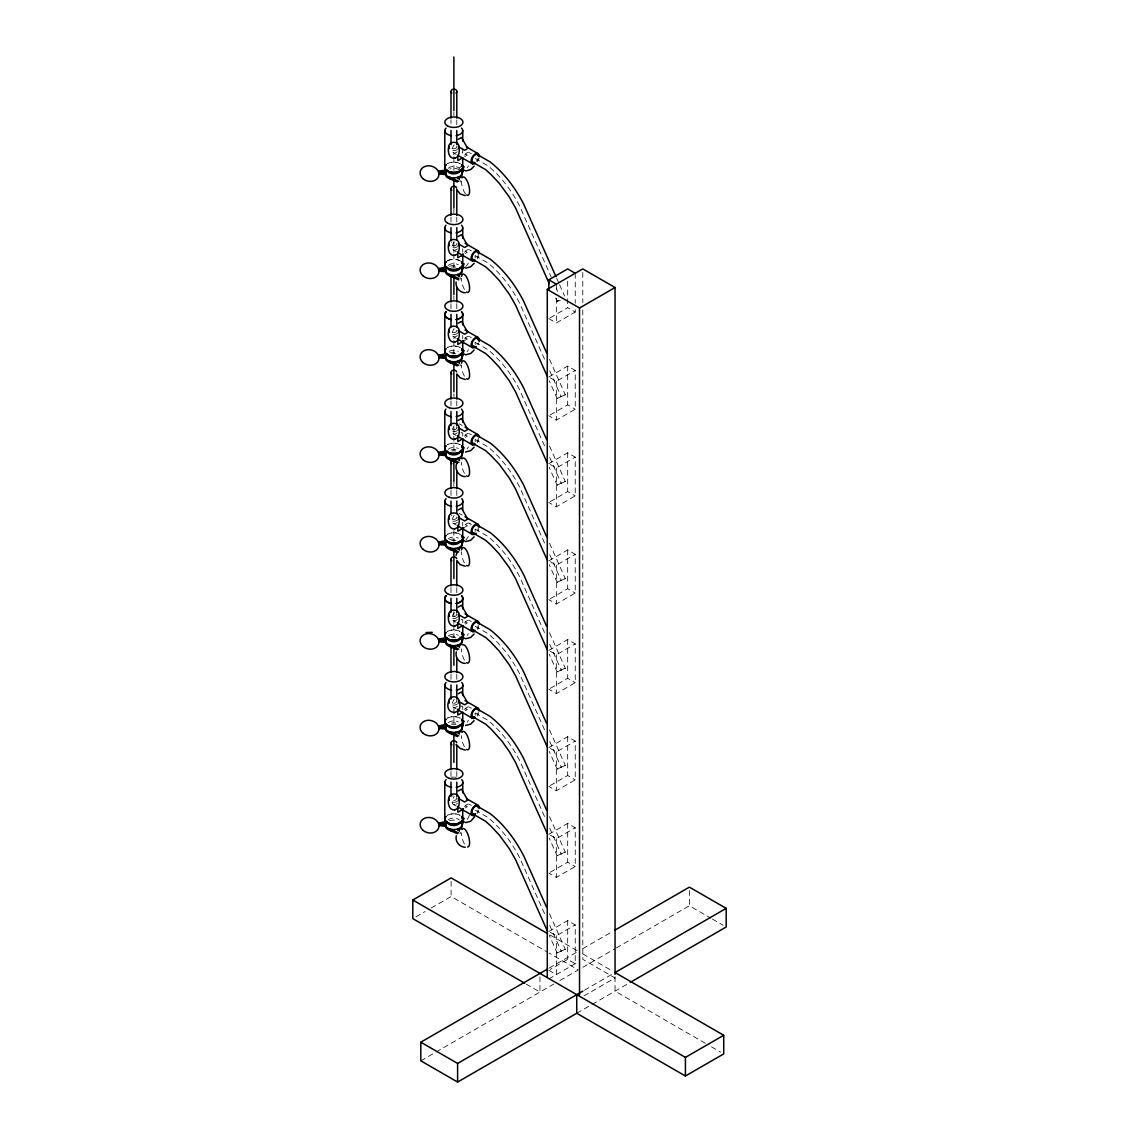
<?xml version="1.0" encoding="UTF-8"?>
<svg xmlns="http://www.w3.org/2000/svg" width="1139" height="1139" viewBox="0 0 1139 1139"><rect width="100%" height="100%" fill="white"/><g stroke="black" fill="none" stroke-linecap="round" stroke-linejoin="round"><path stroke-width="0.75" stroke-dasharray="5 3.75" d="M560.36 300.497L557.085 301.251L559.89 299.315M557.085 398.422L565.286 394.777L557.085 398.422L549.226 380.753M557.085 485.114L565.286 481.47L557.085 485.114L549.226 467.446M557.085 582.285L565.286 578.64L557.085 582.285L549.226 564.617M557.085 671.882L565.286 668.237L557.085 671.882L549.226 654.213M557.085 769.053L565.286 765.408L557.085 769.053L549.226 751.384M557.085 855.745L565.286 852.1L557.085 855.745L549.226 838.076M557.085 952.916L565.286 949.271L557.085 952.916L549.226 935.247M459.159 168.088L461.751 166.137M464.797 156.57L467.332 155.103L462.263 152.17M465.225 253.484L467.332 252.26L462.263 249.327M465.225 340.177L467.332 338.966L462.263 336.033M550.251 317.753L567.678 307.687L575.238 312.043L575.238 304.996M548.799 318.593L556.345 322.949L575.238 312.043M548.799 376.981L567.678 366.075L575.238 370.446L575.238 409.214L556.345 420.12L548.799 415.749M550.308 377.849L556.345 381.337L575.238 370.446M465.225 437.348L467.332 436.123L460.996 432.464M550.251 414.909L567.678 404.858L575.238 409.214M548.799 463.673L567.678 452.767L575.238 457.138L575.238 495.906L556.345 506.812L548.799 502.441M550.308 464.541L556.345 468.029L575.238 457.138M465.225 526.958L467.332 525.734L462.263 522.801M550.251 501.616L567.678 491.55L575.238 495.906M548.799 560.844L567.678 549.938L575.238 554.294L575.238 593.077L556.345 603.983L548.799 599.612M550.308 561.712L556.345 565.2L575.238 554.294M465.225 624.115L467.332 622.891L460.996 619.232M550.251 598.772L567.678 588.706L575.238 593.077M548.799 650.44L567.678 639.534L575.238 643.905L575.238 682.674L556.345 693.58L548.799 689.223M550.308 651.323L556.345 654.811L575.238 643.905M465.225 710.807L467.332 709.597L460.996 705.924M550.251 688.383L567.678 678.317L575.238 682.674M548.799 747.611L567.678 736.705L575.238 741.076L575.238 779.845L556.345 790.751L548.799 786.38M550.308 748.48L556.345 751.968L575.238 741.076M465.225 807.978L467.332 806.754L463.53 804.561M550.251 785.54L567.678 775.488L575.238 779.845M548.799 834.303L567.678 823.397L575.238 827.768L575.238 866.537L556.345 877.443L548.799 873.086M415.892 916.852L425.075 911.556M431.197 908.011L451.115 896.521L547.617 952.232M550.308 835.172L556.345 838.674L575.238 827.768M550.251 872.246L567.678 862.18L575.238 866.537M548.799 931.474L567.678 920.568L575.238 924.925L575.238 963.708L567.678 959.337L550.251 969.403M550.308 932.343L556.345 935.831L575.238 924.925M549.155 968.107L578.256 951.307L549.155 934.493M582.826 948.659L611.757 931.958M548.756 978.985L578.356 961.9M420.818 1060.808L434.571 1052.877M436.095 1051.995L553.753 984.068M559.875 980.537L578.256 969.915L549.155 953.115M582.826 967.282L614.789 948.83M616.313 947.947L689.394 905.761L710.85 918.148M584.407 990.232L611.985 974.301M583.965 995.899L615.046 977.96L582.798 959.337L582.798 309.836M576.747 1013.269L590.529 1005.31M592.066 1004.427L628.742 983.242M459.558 169.811L457.864 169.056A8.215 4.741 0 0 0 449.634 169.056M469.368 152.654L471.347 153.694M469.368 249.825L471.347 250.865M469.368 336.518L471.347 337.557M469.368 433.688L471.347 434.728M469.368 523.285L471.347 524.324M469.368 620.456L471.347 621.495M469.368 707.148L471.347 708.187M469.368 804.319L471.347 805.358M475.219 158.478L487.919 165.81A78.548 45.361 60 0 1 519.655 206.131L551.162 276.905M453.365 152.811L456.283 154.491M475.219 255.649L487.919 262.981A78.548 45.361 60 0 1 519.655 303.287L545.439 361.205M453.365 249.982L456.283 251.662M475.219 342.341L487.919 349.673A78.548 45.361 60 0 1 519.655 389.979L545.439 447.898M453.365 336.674L456.283 338.354M459.188 423.765L462.092 425.445M475.219 439.512L487.919 446.844A78.548 45.361 60 0 1 519.655 487.15L545.439 545.068M453.365 433.845L456.283 435.525M459.188 513.376L462.092 515.056M475.219 529.108L487.919 536.441A78.548 45.361 60 0 1 519.655 576.761L545.439 634.665M453.365 523.442L456.283 525.122M475.219 626.279L487.919 633.611A78.548 45.361 60 0 1 519.655 673.918L545.439 731.836M453.365 620.613L456.283 622.293M475.219 712.971L487.919 720.304A78.548 45.361 60 0 1 519.655 760.624L545.439 818.528M453.365 707.305L456.283 708.985M712.388 919.031L723.108 925.224M475.219 810.142L487.919 817.475A78.548 45.361 60 0 1 519.655 857.781L545.439 915.699M453.365 804.476L456.283 806.156M582.855 953.955L611.97 970.77M705.354 1043.296L615.046 991.158L615.046 974.4M711.476 1046.826L720.66 1052.137M548.799 970.243L556.345 974.614L556.345 935.831M526.175 984.068L539.957 992.026L539.957 976.792M556.686 278.272L558.836 283.113M559.548 284.722L564.574 295.998M556.174 288.167L557.612 291.385M555.661 298.034L557.085 301.251M549.511 359.326L565.286 394.777M549.724 370.858L561.185 396.6M549.511 446.032L565.286 481.47M549.724 457.551L561.185 483.292M549.511 543.189L565.286 578.64M549.724 554.721L561.185 580.463M549.511 632.8L565.286 668.237M549.724 644.318L561.185 670.059M549.511 729.971L565.286 765.408M549.724 741.489L561.185 767.23M549.511 816.663L565.286 852.1M549.724 828.181L561.185 853.923M549.511 913.82L565.286 949.271M549.724 925.352L561.185 951.093M474.991 256.033L475.276 257.855M474.991 342.739L475.276 344.548M474.991 439.896L475.276 441.704M474.991 529.507L475.276 531.315M474.991 713.37L475.276 715.178M689.394 890.527L689.394 905.761M582.798 272.463L582.798 302.718M575.238 273.275L575.238 303.23M567.678 281.248L567.678 307.687M567.678 366.075L567.678 404.858M567.678 452.767L567.678 491.55M567.678 549.938L567.678 588.706M567.678 639.534L567.678 678.317M567.678 736.705L567.678 775.488M567.678 823.397L567.678 862.18M567.678 920.568L567.678 959.337M556.345 284.18L556.345 291.228M556.345 298.276L556.345 322.949M556.345 381.337L556.345 420.12M556.345 468.029L556.345 506.812M556.345 565.2L556.345 603.983M556.345 654.811L556.345 693.58M556.345 751.968L556.345 790.751M556.345 838.674L556.345 877.443M462.747 148.113L462.747 155.103M462.747 248.772L462.747 252.274M462.747 335.464L462.747 338.966M462.747 432.635L462.747 436.123M462.747 522.246L462.747 525.734M462.747 619.402L462.747 622.905M462.747 706.109L462.747 709.597M460.298 180.688L460.298 182.026M460.298 277.859L460.298 279.197M460.298 364.551L460.298 365.89M460.298 832.338L460.298 833.691M456.796 119.851L456.796 125.176M456.796 217.022L456.796 222.333M456.796 303.714L456.796 309.025M456.796 400.885L456.796 406.196M456.796 490.482L456.796 495.807M456.796 587.653L456.796 592.963M456.796 674.345L456.796 679.656M456.796 771.516L456.796 776.826M453.892 112.291L453.892 115.609M453.892 154.121L453.892 154.89M453.892 156.655L453.892 171.676M453.892 208.722L453.892 212.779M453.892 241.582L453.892 252.217M453.892 253.983L453.892 268.163M453.892 296.154L453.892 299.472M453.892 337.984L453.892 338.753M453.892 340.518L453.892 354.699M453.892 393.838L453.892 396.358M453.892 427.595L453.892 452.083M453.892 482.181L453.892 486.239M453.892 530.318L453.892 541.466M453.892 611.686L453.892 623.474M453.892 624.613L453.892 637.683M453.892 708.615L453.892 725.329M451.115 881.287L451.115 896.521M450.987 119.851L450.987 123.396M450.987 217.022L450.987 222.333M450.987 303.714L450.987 309.025M450.987 400.885L450.987 406.196M450.987 490.482L450.987 495.807M450.987 587.653L450.987 592.963M450.987 674.345L450.987 679.656M450.987 771.516L450.987 776.826M456.084 813.972A8.984 5.182 0 0 0 447.413 815.31A8.913 5.14 0 0 1 460.042 815.296A8.984 5.182 0 0 0 458.248 814.485M451.443 777.325A8.984 5.182 0 0 1 456.084 777.325M457.337 803.408A5.809 3.36 -60 0 1 456.269 804.177M455.216 804.632A5.809 3.36 -60 0 1 452.197 802.411A5.809 3.36 -60 0 1 454.219 796.503M478.779 810.697A5.809 3.36 -60 0 1 477.284 813.303M478.124 809.943A4.485 2.591 -60 0 1 477.084 812.022M456.696 797.485A2.904 2.378 0 0 1 451.371 799.293M452.439 796.047A2.904 2.378 0 0 1 453.137 795.805M457.508 801.059A5.111 4.172 0 0 1 451.329 801.714M449.634 820.721A8.215 4.741 0 0 1 455.871 820.251M448.154 819.938A6.464 3.73 0 0 1 459.344 819.938M464.441 843.985A9.511 3.346 74.6 0 1 461.409 832.808M464.57 806.825A9.511 4.058 -70.5 0 1 470.663 806.583M469.368 815.31A9.511 4.058 -70.5 0 1 467.147 819.411M457.337 432.777A5.809 3.36 -60 0 1 452.482 432.82A5.809 3.36 -60 0 1 454.219 425.872M478.779 440.067A5.809 3.36 -60 0 1 477.284 442.672M478.352 438.259A4.485 2.591 -60 0 1 477.084 441.391M456.696 426.854A2.904 2.378 0 0 1 451.371 428.663M457.508 430.428A5.111 4.172 0 0 1 451.329 431.083M448.154 449.307A6.464 3.73 0 0 1 458.319 448.538M451.613 449.62A8.215 4.741 0 0 1 455.871 449.62M451.613 450.959A8.215 4.741 0 0 1 455.871 450.959M464.441 473.354A9.511 3.346 74.6 0 1 461.409 462.178M464.57 436.194A9.511 4.058 -70.5 0 1 470.663 435.952M468.343 446.872A9.511 4.058 -70.5 0 1 467.147 448.78M457.337 335.606A5.809 3.36 -60 0 1 452.482 335.649A5.809 3.36 -60 0 1 454.219 328.715M478.779 342.896A5.809 3.36 -60 0 1 478.138 344.249M477.697 343.223A4.485 2.591 -60 0 1 477.084 344.22M456.796 330.31A2.904 2.378 0 0 1 451.371 331.492M457.508 333.257A5.111 4.172 0 0 1 451.329 333.926M449.634 352.919A8.215 4.741 0 0 1 457.864 352.919M449.179 351.367A6.464 3.73 0 0 1 458.319 351.367M451.613 353.788A8.215 4.741 0 0 1 455.871 353.788M464.441 376.183A9.511 3.346 74.6 0 1 461.409 365.007M464.57 339.038A9.511 4.058 -70.5 0 1 470.663 338.796M468.343 349.716A9.511 4.058 -70.5 0 1 467.147 351.624M447.413 260.817A8.984 5.182 0 0 1 460.113 260.817M447.442 260.803A8.913 5.14 0 0 1 460.042 260.803M457.337 248.914A5.809 3.36 -60 0 1 452.482 248.957A5.809 3.36 -60 0 1 454.219 242.023M478.779 256.204A5.809 3.36 -60 0 1 477.284 258.809M478.352 254.41A4.485 2.591 -60 0 1 477.084 257.528M456.796 243.604A2.904 2.378 0 0 1 451.371 244.8M451.371 242.422A2.904 2.378 0 0 1 451.841 241.938M457.508 246.565A5.111 4.172 0 0 1 451.329 247.234M449.634 266.227A8.215 4.741 0 0 1 457.864 266.227M448.154 265.444A6.464 3.73 0 0 1 458.319 264.675M451.613 267.096A8.215 4.741 0 0 1 455.871 267.096M464.441 289.491A9.511 3.346 74.6 0 1 461.409 278.315M464.57 252.331A9.511 4.058 -70.5 0 1 470.663 252.089M468.343 263.024A9.511 4.058 -70.5 0 1 465.851 266.398M456.084 630.109A8.984 5.182 0 0 0 447.413 631.447A8.913 5.14 0 0 1 460.042 631.447A8.984 5.182 0 0 0 458.248 630.622M457.337 619.545A5.809 3.36 -60 0 1 452.482 619.588A5.809 3.36 -60 0 1 454.219 612.654M478.779 626.834A5.809 3.36 -60 0 1 477.284 629.44M478.352 625.04A4.485 2.591 -60 0 1 477.084 628.159M456.696 613.622A2.904 2.378 0 0 1 451.371 615.43M457.508 617.196A5.111 4.172 0 0 1 451.329 617.865M449.634 636.858A8.215 4.741 0 0 1 455.871 636.388M448.154 636.075A6.464 3.73 0 0 1 458.319 635.306M451.613 637.726A8.215 4.741 0 0 1 455.871 637.726M464.441 660.122A9.511 3.346 74.6 0 1 461.409 648.945M464.57 622.976A9.511 4.058 -70.5 0 1 470.663 622.72M468.343 633.654A9.511 4.058 -70.5 0 1 467.147 635.562M457.337 151.743A5.809 3.36 -60 0 1 452.482 151.786A5.809 3.36 -60 0 1 454.219 144.852M479.192 157.652A5.809 3.36 -60 0 1 477.284 161.638M478.124 158.293A4.485 2.591 -60 0 1 476.358 161.24M456.796 146.447A2.904 2.378 0 0 1 451.371 147.629M457.508 149.394A5.111 4.172 0 0 1 451.329 150.063M448.154 168.287A6.464 3.73 0 0 1 459.344 168.287M465.509 193.872A9.511 3.346 74.6 0 1 461.551 179.307M464.57 155.175A9.511 4.058 -70.5 0 1 470.663 154.932M468.343 165.853A9.511 4.058 -70.5 0 1 467.147 167.76M457.337 706.237A5.809 3.36 -60 0 1 452.482 706.28A5.809 3.36 -60 0 1 454.219 699.346M478.779 713.527A5.809 3.36 -60 0 1 477.284 716.132M478.352 711.733A4.485 2.591 -60 0 1 477.084 714.851M456.696 700.314A2.904 2.378 0 0 1 451.371 702.122M457.508 703.888A5.111 4.172 0 0 1 451.329 704.557M448.154 722.767A6.464 3.73 0 0 1 458.319 721.998M451.613 723.08A8.215 4.741 0 0 1 455.871 723.08M451.613 724.418A8.215 4.741 0 0 1 455.871 724.418M464.441 746.814A9.511 3.346 74.6 0 1 461.409 735.637M464.57 709.668A9.511 4.058 -70.5 0 1 470.663 709.426M468.343 720.346A9.511 4.058 -70.5 0 1 467.147 722.254M457.337 522.374A5.809 3.36 -60 0 1 452.482 522.417A5.809 3.36 -60 0 1 454.219 515.483M478.779 529.663A5.809 3.36 -60 0 1 478.138 531.03M478.352 527.87A4.485 2.591 -60 0 1 477.084 530.988M456.796 517.078A2.904 2.378 0 0 1 451.371 518.259M451.371 515.882A2.904 2.378 0 0 1 451.841 515.398M457.508 520.025A5.111 4.172 0 0 1 451.329 520.694M449.634 539.687A8.215 4.741 0 0 1 457.864 539.687M448.154 538.918A6.464 3.73 0 0 1 458.319 538.135M451.613 540.555A8.215 4.741 0 0 1 455.871 540.555M464.441 562.951A9.511 3.346 74.6 0 1 461.409 551.774M465.851 524.324A9.511 4.058 -70.5 0 1 470.663 525.563M468.343 536.483A9.511 4.058 -70.5 0 1 465.851 539.872M460.113 444.68A8.984 5.182 0 0 0 447.413 444.68A8.913 5.14 0 0 1 460.042 444.666M460.113 347.509A8.984 5.182 0 0 0 447.413 347.509A8.913 5.14 0 0 1 460.042 347.509M460.113 163.646A8.984 5.182 0 0 0 447.413 163.646A8.913 5.14 0 0 1 460.042 163.646M460.113 718.139A8.984 5.182 0 0 0 447.413 718.139A8.913 5.14 0 0 1 460.042 718.139M460.113 534.291A8.984 5.182 0 0 0 447.413 534.291A8.913 5.14 0 0 1 460.042 534.276"/><path stroke-width="1.5" d="M456.084 281.917C455.287 287.341 459.729 292.695 465.253 292.78M446.63 170.793A8.215 4.741 0 0 0 445.805 171.946L445.534 174.509A8.215 4.741 0 0 0 451.613 179.094M445.805 173.285L445.534 174.509L439.198 174.025L438.814 171.42L446.545 169.739M446.63 267.964A8.215 4.741 0 0 0 445.805 269.103L445.534 271.68A8.215 4.741 0 0 0 453.749 276.421M445.805 270.456L445.534 271.68L439.198 271.196L438.814 268.59L446.545 266.896M446.63 354.656A8.215 4.741 0 0 0 445.805 355.809L445.534 358.372A8.215 4.741 0 0 0 453.749 363.113M446.63 541.424A8.215 4.741 0 0 0 445.805 542.577L445.534 545.14A8.215 4.741 0 0 0 453.749 549.895M446.63 822.458A8.215 4.741 0 0 0 445.805 823.597L445.534 826.174A8.215 4.741 0 0 0 451.613 830.758M445.805 824.949L445.534 826.174L439.198 825.69L438.814 823.084L446.545 821.39M461.751 166.137L463.715 166.565L461.964 174.509A8.215 4.741 0 0 1 459.558 177.869M461.964 174.509L463.715 166.565M461.751 263.308L463.715 263.735L461.964 271.68A8.215 4.741 0 0 1 457.864 275.795L457.864 274.442A8.215 4.741 0 0 0 460.868 267.964M461.964 271.68L463.715 263.735M461.751 350L463.715 350.428L461.964 358.372A8.215 4.741 0 0 1 457.864 362.487L457.864 361.134A8.215 4.741 0 0 0 460.868 354.656M461.964 358.372L463.715 350.428M461.751 447.171L463.715 447.584L461.964 455.543A8.215 4.741 0 0 1 457.864 459.643L457.864 458.305A8.215 4.741 0 0 0 460.868 451.827M461.964 455.543L463.715 447.584M461.751 536.768L463.715 537.195L461.964 545.14A8.215 4.741 0 0 1 457.864 549.254L457.864 547.916A8.215 4.741 0 0 0 460.868 541.424M461.964 545.14L463.715 537.195M461.751 633.939L463.715 634.366L461.964 642.311A8.215 4.741 0 0 1 457.864 646.425L457.864 645.073A8.215 4.741 0 0 0 460.868 638.595M461.964 642.311L463.715 634.366M463.715 721.058L461.964 729.003L463.715 721.058L461.751 720.631M461.751 817.802L463.715 818.215L461.964 826.174A8.215 4.741 0 0 1 457.864 830.274L457.864 828.936A8.215 4.741 0 0 0 460.868 822.458M461.964 826.174L463.715 818.215M456.084 555.376L456.924 552.629M456.298 651.864C454.817 657.417 459.53 663.354 465.253 663.411M456.298 835.727C454.817 841.28 459.53 847.217 465.253 847.274M456.924 463.018C453.934 468.926 458.604 476.643 465.253 476.643M474.636 816.706L470.678 821.319L465.552 822.629M474.123 166.137L470.678 169.654L465.552 170.964M474.123 263.308L470.678 266.825L465.552 268.135M474.123 350L470.678 353.517L465.552 354.827M474.123 447.171L470.678 450.688L465.552 451.998M474.123 536.782L470.678 540.285L465.552 541.595M474.123 633.939L470.678 637.456L465.552 638.765M474.123 720.631L470.678 724.148L465.552 725.458M454.76 158.207C459.914 157.068 459.458 150.362 459.003 146.447M458.248 139.314L461.423 137.477L467.773 148.469M466.719 149.081L464.598 150.305L458.248 146.646M462.89 157.666L457.821 160.599L457.821 156.2M458.248 236.485L461.423 234.648L467.773 245.64L464.598 247.476L458.248 243.803M462.89 254.837L457.821 257.77L457.821 251.904M458.248 323.177L461.423 321.34L467.773 332.332L464.598 334.168L458.248 330.509M548.799 290.388L548.799 279.81L567.678 268.904L575.238 273.275M547.275 976.28L547.275 289.406L582.798 268.904L615.046 287.526L615.046 974.4M464.157 340.789L457.821 344.462L457.821 338.596M547.275 289.406L579.523 308.028L615.046 287.526M458.248 420.334L461.423 418.511L467.773 429.503L464.598 431.339L458.248 427.666M462.89 438.686L457.821 441.619L457.821 435.767M458.248 509.945L461.423 508.108L467.773 519.099L464.598 520.936L458.248 517.277M464.157 527.556L457.821 531.23L457.821 525.364M458.248 607.115L461.423 605.279L467.773 616.27L464.598 618.107L458.248 614.434M462.89 625.468L457.821 628.401L457.821 622.535M458.248 693.808L461.423 691.971L467.773 702.962L464.598 704.799L458.248 701.14M462.89 712.16L457.821 715.093L457.821 709.227M458.248 790.964L461.423 789.142L467.773 800.133M466.719 800.745L464.598 801.97L458.248 798.297M462.89 809.331L457.821 812.249L457.821 806.398M524.638 983.185L412.816 918.632L412.816 900.009L451.115 877.898L547.617 933.61M630.266 982.373L726.184 926.989L726.184 908.367L615.046 972.535L723.721 1035.28L723.721 1053.902L685.422 1076.013L576.747 1013.269L457.607 1082.05L420.818 1060.808L420.818 1042.199L547.617 968.99M614.789 930.207L689.394 887.139L726.184 908.367M420.818 1042.199L457.607 1063.427L582.869 991.115M412.816 900.009L685.422 1057.391L723.721 1035.28M454.76 255.378C459.914 254.239 459.458 247.533 459.003 243.604M454.76 342.07C459.914 340.931 459.458 334.225 459.003 330.31M454.76 439.241C459.914 438.102 459.458 431.396 459.003 427.467M454.76 528.852C459.914 527.699 459.458 520.993 459.003 517.078M454.76 626.009C459.914 624.87 459.458 618.164 459.003 614.234M448.766 700.941C443.228 715.99 464.57 716.047 459.003 700.941M454.76 809.872C459.914 808.733 459.458 802.027 459.003 798.097M426.071 632.529L432.265 632.33M446.545 353.603L438.814 355.283L439.198 356.55L445.534 357.034A8.215 4.741 0 0 0 455.871 361.618L457.864 361.134L459.487 363.412M446.545 450.759L438.814 452.454L439.198 453.721L445.534 454.205A8.215 4.741 0 0 0 455.871 458.775L457.864 458.305L459.487 460.583M446.545 540.37L438.814 542.05L439.198 543.317L445.534 543.801A8.215 4.741 0 0 0 455.871 548.386L457.864 547.916L459.487 550.18M446.545 637.541L438.814 639.221L439.198 640.488L445.534 640.972A8.215 4.741 0 0 0 455.871 645.557L457.864 645.073L459.487 647.351M446.545 724.233L438.814 725.913L439.198 727.18L445.534 727.664A8.215 4.741 0 0 0 455.871 732.249L457.864 731.779A8.215 4.741 0 0 0 460.868 725.287M454.874 158.207C448.666 159.189 447.499 150.69 448.766 146.447M454.874 255.364C448.666 256.36 447.499 247.846 448.766 243.604M454.874 342.056C448.666 343.053 447.499 334.553 448.766 330.31M454.874 439.227C448.666 440.209 447.499 431.709 448.766 427.467M454.874 528.838C448.666 529.82 447.499 521.32 448.766 517.078M454.874 625.994C448.666 626.991 447.499 618.477 448.766 614.234M453.892 712.8L454.874 712.687M454.874 809.857C448.666 810.84 447.499 802.34 448.766 798.097M453.749 276.763L452.838 276.692A3.588 2.064 0 0 1 450.304 275.225M453.749 363.455L452.838 363.384A3.588 2.064 0 0 1 451.229 362.843M453.749 550.222L452.838 550.151A3.588 2.064 0 0 1 451.229 549.624M453.749 831.242L452.838 831.185A3.588 2.064 0 0 1 450.304 829.719M445.805 171.946L438.814 171.42L439.198 174.025M445.805 269.103L438.814 268.59L439.198 271.196M445.805 355.809L438.814 355.283L439.198 357.888L445.534 358.372M445.805 542.577L438.814 542.05L439.198 544.656L445.534 545.14M445.805 823.597L438.814 823.084L439.198 825.69M439.198 172.687L445.534 173.171A8.215 4.741 0 0 0 455.871 177.755L457.864 177.285A8.215 4.741 0 0 0 460.868 170.793M439.198 269.858L445.534 270.342A8.215 4.741 0 0 0 455.871 274.926L457.864 274.442L459.487 276.72M446.63 451.827A8.215 4.741 0 0 0 445.805 452.966L438.814 452.454L439.198 455.059L445.534 455.543A8.215 4.741 0 0 0 451.613 460.128M446.63 638.595A8.215 4.741 0 0 0 445.805 639.748L438.814 639.221L439.198 641.827L445.534 642.311A8.215 4.741 0 0 0 451.613 646.895M446.63 725.287A8.215 4.741 0 0 0 445.805 726.44L438.814 725.913L439.198 728.519L445.534 729.003A8.215 4.741 0 0 0 451.613 733.587M439.198 824.351L445.534 824.835A8.215 4.741 0 0 0 455.871 829.42L457.864 828.936L459.487 831.214M465.253 195.609L460.184 193.986L456.682 189.487M465.253 379.472L460.184 377.849L457.038 374.133M465.253 566.24L460.184 564.617L457.038 560.915M465.253 750.103L460.184 748.48L457.536 745.76M458.761 181.357L449.634 177.285L449.634 178.624L457.252 182.026M458.761 278.528L449.634 274.442L449.634 275.795L458.761 279.867M458.761 365.22L449.634 361.134L449.634 362.487L457.252 365.875M458.761 462.391L449.634 458.305L449.634 459.643L457.252 463.046M458.761 551.988L449.634 547.916L449.634 549.254L457.252 552.657M458.761 649.159L449.634 645.073L449.634 646.425L457.252 649.814M458.761 735.851L449.634 731.779L449.634 733.117L457.252 736.506M458.761 833.022L449.634 828.936L449.634 830.274L457.252 833.677M466.477 146.945L478.138 153.68M477.213 154.477L490.197 161.966C504.378 173.242 515.454 188.106 523.698 204.166L555.974 276.663M473.226 162.478L485.641 169.654L490.852 174.367L499.238 183.294L509.275 196.962L515.611 208.081L549.226 283.583M457.736 155.331L472.315 163.745M548.799 279.81L556.345 284.18M465.011 243.276L478.138 250.851M477.213 251.648L490.197 259.137C504.378 270.413 515.454 285.277 523.698 301.337L546.649 352.891M473.226 259.649L485.641 266.811L490.852 271.538L499.238 280.465L509.275 294.133L515.611 305.252L547.076 375.927M457.736 252.502L472.315 260.916M465.011 329.968L478.138 337.543M477.213 338.34L490.197 345.829C504.378 357.105 515.454 371.969 523.698 388.029L546.649 439.583M473.226 346.341L485.641 353.503L490.852 358.23L499.238 367.157L509.275 380.825L515.611 391.944L547.076 462.619M457.736 339.194L472.315 347.609M465.011 427.139L478.138 434.699M477.213 435.511L490.197 443C504.378 454.276 515.454 469.14 523.698 485.2L546.649 536.754M473.226 443.512L485.641 450.674L490.852 455.401L499.238 464.328L509.275 477.996L515.611 489.115L547.076 559.79M457.736 436.365L472.315 444.779M465.011 516.736L478.138 524.31M477.213 525.107L490.197 532.596C504.378 543.873 515.454 558.736 523.698 574.796L546.649 626.35M473.226 533.109L485.641 540.285L490.852 544.997L499.238 553.924L509.275 567.592L515.611 578.712L547.076 649.401M457.736 525.962L472.315 534.376M465.011 613.907L478.138 621.481M477.213 622.278L490.197 629.767C504.378 641.043 515.454 655.907 523.698 671.967L546.649 723.521M473.226 630.28L485.641 637.441L490.852 642.168L499.238 651.095L509.275 664.763L515.611 675.883L547.076 746.558M457.736 623.133L472.315 631.547M465.011 700.599L478.138 708.173M477.213 708.971L490.197 716.459C504.378 727.736 515.454 742.6 523.698 758.659L546.649 810.213M473.226 716.972L485.641 724.133L490.852 728.86L501.886 741.033L509.275 751.455L515.611 762.575L547.076 833.25M457.736 709.825L472.315 718.239M466.477 798.61L478.138 805.344M477.213 806.141L490.197 813.63C504.378 824.907 515.454 839.77 523.698 855.83L546.649 907.384M473.226 814.143L485.641 821.304L490.852 826.031L499.238 834.958L509.275 848.626L515.611 859.746L547.076 930.421M457.736 806.996L472.315 815.41M459.487 179.549L457.864 177.285L457.864 178.624M459.487 734.043L457.864 731.779L457.864 733.117A8.215 4.741 0 0 0 461.679 727.778M685.422 1057.391L685.422 1076.013M579.523 308.028L579.523 994.902M576.747 994.646L576.747 1013.269M462.747 130.672L462.747 141.136M462.747 158.592L462.747 167.319M462.747 227.828L462.747 238.307M462.747 254.011L462.747 264.49M462.747 314.521L462.747 324.999M462.747 340.703L462.747 351.182M462.747 411.692L462.747 422.17M462.747 439.626L462.747 448.339M462.747 501.302L462.747 510.03M462.747 527.471L462.747 537.95M462.747 598.459L462.747 608.938M462.747 626.393L462.747 635.121M462.747 685.165L462.747 695.63M462.747 713.085L462.747 721.813M462.747 782.322L462.747 792.801M462.747 808.505L462.747 818.984M457.607 1063.427L457.607 1082.05M456.796 91.49L456.796 118.072M456.796 130.487L456.796 144.667M456.796 190.427L456.796 215.243M456.796 227.658L456.796 240.058M456.796 287.754L456.796 301.935M456.796 314.35L456.796 326.751M456.796 374.29L456.796 399.106M456.796 411.521L456.796 425.701M456.796 470.977L456.796 488.702M456.796 501.117L456.796 513.532M456.796 561.057L456.796 585.873M456.796 598.288L456.796 612.469M456.796 658.385L456.796 672.565M456.796 684.98L456.796 699.161M456.796 744.92L456.796 769.736M456.796 782.151L456.796 796.332M455.871 361.618L455.871 362.957M455.871 458.775L455.871 460.128M455.871 548.386L455.871 549.724M455.871 645.557L455.871 646.895M455.871 732.249L455.871 733.587M453.892 56.964L453.892 110.768M453.892 178.624L453.892 207.939M453.892 275.723L453.892 294.631M453.892 362.487L453.892 391.802M453.892 460.754L453.892 481.398M453.892 549.254L453.892 578.569M453.892 648.091L453.892 665.261M453.892 734.199L453.892 762.432M450.987 91.49L450.987 118.072M450.987 130.487L450.987 144.667M450.987 188.647L450.987 215.243M450.987 227.658L450.987 240.058M450.987 301.935L450.987 275.353A2.904 2.378 0 0 0 451.841 277.019M450.987 314.35L450.987 326.751M450.987 372.51L450.987 399.106M450.987 411.521L450.987 425.701M450.987 462.121L450.987 488.702M450.987 501.117L450.987 513.532M450.987 559.292L450.987 585.873M450.987 598.288L450.987 612.469M450.987 645.984L450.987 672.565M450.987 684.98L450.987 699.161M450.987 743.141L450.987 769.736M450.987 782.151L450.987 796.332M445.805 454.319L445.805 452.966L445.534 455.543M445.805 641.086L445.805 639.748L445.534 642.311M444.794 130.672L444.794 167.319M444.794 227.828L444.794 264.49M444.794 314.521L444.794 351.182M444.794 411.692L444.794 448.339M444.794 501.302L444.794 537.95M444.794 598.459L444.794 635.121M444.794 685.165L444.794 721.813M444.794 782.322L444.794 818.984M439.198 356.55L439.198 357.888M439.198 453.721L439.198 455.059M439.198 543.317L439.198 544.656M439.198 640.488L439.198 641.827M439.198 727.18L439.198 728.519M461.722 779.646A9.041 5.225 0 0 1 456.226 787.305M451.542 787.305A9.041 5.225 0 0 1 446.061 779.646M475.219 815.125A5.809 3.36 -60 0 1 471.105 812.748A5.809 3.36 -60 0 1 475.219 805.629A5.809 3.36 -60 0 1 479.334 808.007M475.561 813.588A4.485 2.591 -60 0 1 472.059 812.349A4.485 2.591 -60 0 1 474.892 806.683A4.485 2.591 -60 0 1 478.38 807.935M456.412 744.337A2.904 2.378 0 0 1 455.942 744.821M451.841 744.821A2.904 2.378 0 0 1 452.439 741.09A2.904 2.378 0 0 1 456.696 742.528M449.464 800.19A5.111 4.172 0 0 1 453.892 793.926A5.111 4.172 0 0 1 458.319 800.19M460.213 821.803A6.464 3.73 0 0 1 453.749 825.533A6.464 3.73 0 0 1 447.285 821.803M461.95 829.576A9.511 3.346 74.6 0 1 468.4 835.77A9.511 3.346 74.6 0 1 467.56 846.975M464.57 821.845A9.511 4.058 -70.5 0 1 462.334 821.931M462.334 810.94A9.511 4.058 -70.5 0 1 463.374 808.733M461.537 409.1A8.984 5.182 0 0 1 456.084 416.703M451.443 416.703A8.984 5.182 0 0 1 445.99 409.1M475.219 444.495A5.809 3.36 -60 0 1 471.105 442.117A5.809 3.36 -60 0 1 475.219 434.998A5.809 3.36 -60 0 1 479.334 437.362M474.721 443.413A4.485 2.591 -60 0 1 472.756 438.629A4.485 2.591 -60 0 1 478.181 436.479M451.841 374.19A2.904 2.378 0 0 1 452.439 370.46A2.904 2.378 0 0 1 456.696 371.898M449.464 429.56A5.111 4.172 0 0 1 453.892 423.295A5.111 4.172 0 0 1 458.319 429.56M460.213 451.172A6.464 3.73 0 0 1 453.749 454.902A6.464 3.73 0 0 1 447.285 451.172M452.838 460.555A3.588 2.064 0 0 1 450.66 459.587M461.95 458.946A9.511 3.346 74.6 0 1 468.755 466.335A9.511 3.346 74.6 0 1 466.563 475.917M461.537 311.929A8.984 5.182 0 0 1 456.084 319.532M445.99 311.929A8.984 5.182 0 0 0 451.443 319.532A9.041 5.225 0 0 1 446.061 311.844M476.287 346.555A5.809 3.36 -60 0 1 471.133 345.359A5.809 3.36 -60 0 1 475.589 337.642A5.809 3.36 -60 0 1 479.192 341.515M474.721 346.242A4.485 2.591 -60 0 1 472.059 343.921A4.485 2.591 -60 0 1 475.162 338.71A4.485 2.591 -60 0 1 478.38 340.134M461.722 311.844A9.041 5.225 0 0 1 456.226 319.504M449.464 332.389A5.111 4.172 0 0 1 453.892 326.124A5.111 4.172 0 0 1 458.319 332.389M460.213 354.001A6.464 3.73 0 0 1 453.749 357.731A6.464 3.73 0 0 1 447.285 354.001M461.551 363.17A9.511 3.346 74.6 0 1 468.4 367.982A9.511 3.346 74.6 0 1 466.563 378.76M464.57 354.044A9.511 4.058 -70.5 0 1 461.551 353.261M462.334 343.138A9.511 4.058 -70.5 0 1 463.374 340.931M461.537 261.899A8.984 5.182 0 0 1 453.763 269.672A8.984 5.182 0 0 1 445.99 261.899M461.537 225.237A8.984 5.182 0 0 1 456.084 232.84M451.443 232.84A8.984 5.182 0 0 1 445.99 225.237M475.219 260.632A5.809 3.36 -60 0 1 471.105 258.254A5.809 3.36 -60 0 1 475.219 251.135A5.809 3.36 -60 0 1 479.334 253.513M474.721 259.55A4.485 2.591 -60 0 1 472.059 257.229A4.485 2.591 -60 0 1 475.162 252.018A4.485 2.591 -60 0 1 478.38 253.442M451.841 190.327A2.904 2.378 0 0 1 451.841 186.981A2.904 2.378 0 0 1 455.942 186.981M456.412 187.465A2.904 2.378 0 0 1 456.696 188.035M449.464 245.697A5.111 4.172 0 0 1 453.892 239.432A5.111 4.172 0 0 1 458.319 245.697M460.213 267.309A6.464 3.73 0 0 1 453.749 271.039A6.464 3.73 0 0 1 447.285 267.309M446.032 261.87A8.913 5.14 0 0 0 449.293 268.904A8.913 5.14 0 0 0 461.466 267.024A8.884 5.182 5.2 0 0 462.349 263.109A8.913 5.14 0 0 0 461.466 261.87M461.551 276.464A9.511 3.346 74.6 0 1 468.4 281.276A9.511 3.346 74.6 0 1 466.563 292.054M464.57 267.352A9.511 4.058 -70.5 0 1 462.334 267.437M462.334 256.446A9.511 4.058 -70.5 0 1 463.374 254.239M461.537 595.868A8.984 5.182 0 0 1 456.084 603.471M475.219 631.262A5.809 3.36 -60 0 1 471.105 628.885A5.809 3.36 -60 0 1 475.219 621.766A5.809 3.36 -60 0 1 479.334 624.144M474.721 630.18A4.485 2.591 -60 0 1 472.756 625.396A4.485 2.591 -60 0 1 478.181 623.247M461.722 595.782A9.041 5.225 0 0 1 456.226 603.442M451.841 560.957A2.904 2.378 0 0 1 452.439 557.227A2.904 2.378 0 0 1 456.696 558.665M449.464 616.327A5.111 4.172 0 0 1 453.892 610.063A5.111 4.172 0 0 1 458.319 616.327M459.985 636.972A6.464 3.73 0 0 1 454.589 641.641A6.464 3.73 0 0 1 447.285 637.94M452.838 647.322A3.588 2.064 0 0 1 450.66 646.354M462.605 644.902A9.511 3.346 74.6 0 1 469.054 654.313A9.511 3.346 74.6 0 1 466.563 662.684M464.57 637.982A9.511 4.058 -70.5 0 1 461.551 637.199M461.537 164.728A8.984 5.182 0 0 1 453.763 172.502A8.984 5.182 0 0 1 445.99 164.728M461.537 128.081A8.984 5.182 0 0 1 456.084 135.669M451.443 135.669A8.984 5.182 0 0 1 445.99 128.081M475.219 163.461A5.809 3.36 -60 0 1 471.105 161.083A5.809 3.36 -60 0 1 475.219 153.964A5.809 3.36 -60 0 1 479.334 156.342M474.721 162.379A4.485 2.591 -60 0 1 472.059 160.058A4.485 2.591 -60 0 1 475.162 154.847A4.485 2.591 -60 0 1 478.38 156.271M451.841 93.17A2.904 2.378 0 0 1 451.841 89.81A2.904 2.378 0 0 1 455.942 89.81A2.904 2.378 0 0 1 455.942 93.17M449.464 148.526A5.111 4.172 0 0 1 453.892 142.261A5.111 4.172 0 0 1 458.319 148.526M460.213 170.138A6.464 3.73 0 0 1 453.749 173.868A6.464 3.73 0 0 1 447.285 170.138M450.304 178.054A3.588 2.064 0 0 0 452.838 179.521L453.749 179.592A3.545 2.05 0 0 0 454.66 179.521M446.032 164.714A8.913 5.14 0 0 0 449.293 171.733A8.913 5.14 0 0 0 461.466 169.853A8.884 5.182 5.2 0 0 462.349 165.952A8.913 5.14 0 0 0 461.466 164.714M461.95 177.926A9.511 3.346 74.6 0 1 468.755 185.301A9.511 3.346 74.6 0 1 466.563 194.897M464.57 170.181A9.511 4.058 -70.5 0 1 462.334 170.266M461.722 682.475A9.041 5.225 0 0 1 456.226 690.134M451.542 690.134A9.041 5.225 0 0 1 446.061 682.475M475.219 717.954A5.809 3.36 -60 0 1 471.105 715.577A5.809 3.36 -60 0 1 475.219 708.458A5.809 3.36 -60 0 1 479.334 710.836M474.721 716.872A4.485 2.591 -60 0 1 472.756 712.089A4.485 2.591 -60 0 1 478.181 709.939M449.464 703.019A5.111 4.172 0 0 1 453.892 696.755A5.111 4.172 0 0 1 458.319 703.019M451.841 647.65A2.904 2.378 0 0 1 451.087 646.596M460.213 724.632A6.464 3.73 0 0 1 453.749 728.362A6.464 3.73 0 0 1 447.285 724.632M452.838 734.014A3.588 2.064 0 0 1 450.66 733.046M461.95 732.42A9.511 3.346 74.6 0 1 468.755 739.795A9.511 3.346 74.6 0 1 466.563 749.391M461.722 498.611A9.041 5.225 0 0 1 456.226 506.271M451.542 506.271A9.041 5.225 0 0 1 446.061 498.611M476.287 533.323A5.809 3.36 -60 0 1 471.176 532.511A5.809 3.36 -60 0 1 474.863 524.823A5.809 3.36 -60 0 1 479.334 526.973M474.721 533.009A4.485 2.591 -60 0 1 472.059 530.689A4.485 2.591 -60 0 1 475.162 525.478A4.485 2.591 -60 0 1 478.38 526.901M451.841 463.801A2.904 2.378 0 0 1 452.439 460.071M449.464 519.156A5.111 4.172 0 0 1 453.892 512.892A5.111 4.172 0 0 1 458.319 519.156M460.213 540.783A6.464 3.73 0 0 1 453.749 544.499A6.464 3.73 0 0 1 447.285 540.783M461.551 549.938A9.511 3.346 74.6 0 1 468.4 554.75A9.511 3.346 74.6 0 1 466.563 565.528M464.57 540.811A9.511 4.058 -70.5 0 1 461.551 540.043M462.334 529.92A9.511 4.058 -70.5 0 1 463.374 527.713M445.805 726.44L445.534 729.003L445.805 726.44M453.763 824.166A8.984 5.182 0 0 0 461.537 816.378A8.913 5.14 0 0 1 462.349 817.603A8.884 5.182 5.2 0 1 461.466 821.504A8.913 5.14 0 0 1 449.293 823.397A8.913 5.14 0 0 1 446.032 816.364A8.984 5.182 0 0 0 453.763 824.166M449.364 778.393A9.041 5.225 0 0 0 462.932 773.865A9.041 5.225 0 0 0 449.364 769.338A9.041 5.225 0 0 0 449.364 778.393M422.868 830.231A9.511 7.702 12.8 0 0 438.643 827.953A9.511 7.702 12.8 0 0 427.097 817.56A9.511 7.702 12.8 0 0 422.868 830.231M453.763 453.536A8.984 5.182 0 0 0 461.537 445.748A8.913 5.14 0 0 1 462.349 446.972A8.884 5.182 5.2 0 1 461.466 450.873A8.913 5.14 0 0 1 449.293 452.767A8.913 5.14 0 0 1 446.032 445.733A8.984 5.182 0 0 0 453.763 453.536M449.364 407.762A9.041 5.225 0 0 0 462.932 403.234A9.041 5.225 0 0 0 449.364 398.707A9.041 5.225 0 0 0 449.364 407.762M422.868 459.601A9.511 7.702 12.8 0 0 438.643 457.323A9.511 7.702 12.8 0 0 427.097 446.929A9.511 7.702 12.8 0 0 422.868 459.601M453.763 356.365A8.984 5.182 0 0 0 461.537 348.591A8.913 5.14 0 0 1 462.349 349.815A8.884 5.182 5.2 0 1 461.466 353.716A8.913 5.14 0 0 1 449.293 355.596A8.913 5.14 0 0 1 446.032 348.562A8.984 5.182 0 0 0 453.763 356.365M449.364 310.591A9.041 5.225 0 0 0 462.932 306.064A9.041 5.225 0 0 0 449.364 301.55A9.041 5.225 0 0 0 449.364 310.591M422.868 362.444A9.511 7.702 12.8 0 0 438.643 360.152A9.511 7.702 12.8 0 0 427.097 349.758A9.511 7.702 12.8 0 0 422.868 362.444M447.499 223.073A9.041 5.225 0 0 0 462.633 220.724A9.041 5.225 0 0 0 451.542 214.331A9.041 5.225 0 0 0 447.499 223.073M422.868 275.752A9.511 7.702 12.8 0 0 438.643 273.46A9.511 7.702 12.8 0 0 427.097 263.066A9.511 7.702 12.8 0 0 422.868 275.752M453.763 640.303A8.984 5.182 0 0 0 461.537 632.529A8.913 5.14 0 0 1 462.349 633.74A8.884 5.182 5.2 0 1 461.466 637.655A8.913 5.14 0 0 1 449.293 639.534A8.913 5.14 0 0 1 446.032 632.501A8.984 5.182 0 0 0 453.763 640.303M445.99 595.868A8.984 5.182 0 0 0 451.443 603.471A9.041 5.225 0 0 1 446.061 595.782M447.499 593.704A9.041 5.225 0 0 0 462.633 591.355A9.041 5.225 0 0 0 451.542 584.962A9.041 5.225 0 0 0 447.499 593.704M422.868 646.383A9.511 7.702 12.8 0 0 438.643 644.09A9.511 7.702 12.8 0 0 427.097 633.697A9.511 7.702 12.8 0 0 422.868 646.383M447.499 125.902A9.041 5.225 0 0 0 462.633 123.553A9.041 5.225 0 0 0 451.542 117.16A9.041 5.225 0 0 0 447.499 125.902M422.868 178.581A9.511 7.702 12.8 0 0 438.643 176.289A9.511 7.702 12.8 0 0 427.097 165.895A9.511 7.702 12.8 0 0 422.868 178.581M453.763 726.995A8.984 5.182 0 0 0 461.537 719.222A8.913 5.14 0 0 1 462.349 720.446A8.884 5.182 5.2 0 1 461.466 724.347A8.913 5.14 0 0 1 449.293 726.226A8.913 5.14 0 0 1 446.032 719.193A8.984 5.182 0 0 0 453.763 726.995M447.499 680.396A9.041 5.225 0 0 0 462.633 678.047A9.041 5.225 0 0 0 451.542 671.654A9.041 5.225 0 0 0 447.499 680.396M422.868 733.075A9.511 7.702 12.8 0 0 438.643 730.782A9.511 7.702 12.8 0 0 427.097 720.389A9.511 7.702 12.8 0 0 422.868 733.075M453.763 543.132A8.984 5.182 0 0 0 461.537 535.358A8.913 5.14 0 0 1 462.349 536.583A8.884 5.182 5.2 0 1 461.466 540.484A8.913 5.14 0 0 1 449.293 542.363A8.913 5.14 0 0 1 446.032 535.344A8.984 5.182 0 0 0 453.763 543.132M449.364 497.359A9.041 5.225 0 0 0 462.932 492.845A9.041 5.225 0 0 0 449.364 488.318A9.041 5.225 0 0 0 449.364 497.359M422.868 549.212A9.511 7.702 12.8 0 0 438.643 546.934A9.511 7.702 12.8 0 0 427.097 536.526A9.511 7.702 12.8 0 0 422.868 549.212"/></g></svg>
